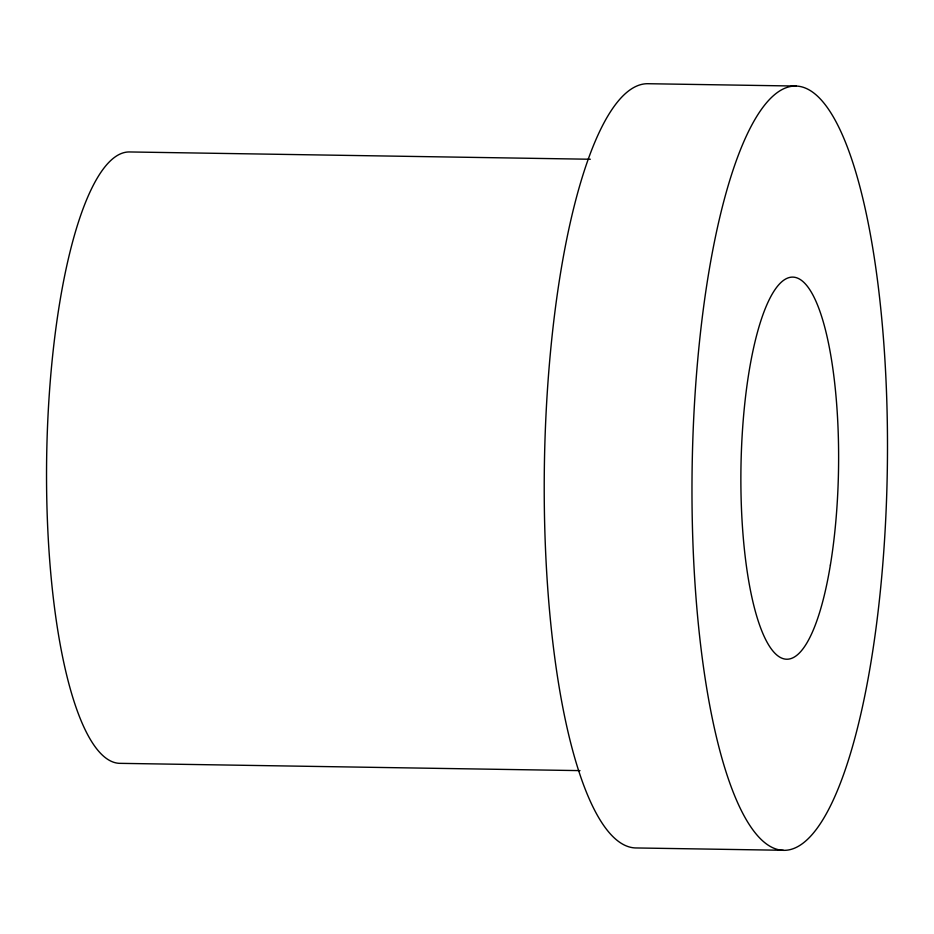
<?xml version="1.0" encoding="UTF-8"?>
<svg xmlns="http://www.w3.org/2000/svg" width="934" height="934" viewBox="0 0 934 934"><rect width="100%" height="100%" fill="white"/><g stroke="black" fill="none" stroke-linecap="round" stroke-linejoin="round"><path stroke-width="1.4" d="M796.223 86.056A382.169 97.58 -89.1 0 0 702.041 656.462A382.169 97.58 -89.1 0 0 871.002 661.984A382.169 97.58 -89.1 0 0 796.223 86.056L648.441 83.721A382.169 97.58 -89.1 0 0 544.429 462.645A382.169 97.58 -89.1 0 0 635.505 847.944L783.287 850.279M590.323 159.247L129.908 151.962A305.733 78.071 -89.1 0 0 46.7 455.103A305.733 78.071 -89.1 0 0 119.564 763.335L579.979 770.62M830.373 565.082A191.085 48.79 -89.1 0 0 792.989 277.118A191.085 48.79 -89.1 0 0 745.904 562.315A191.085 48.79 -89.1 0 0 830.373 565.082"/></g></svg>
